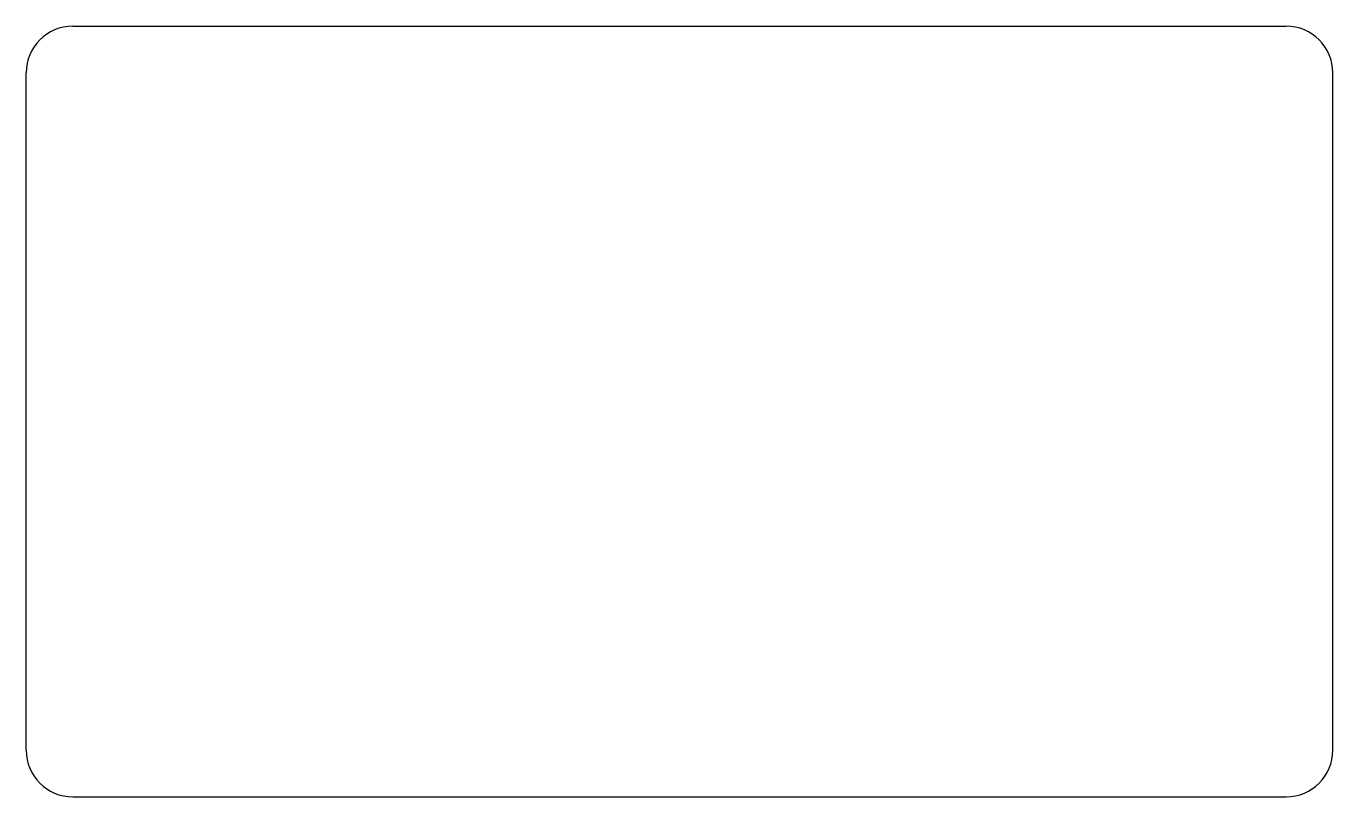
# Model space of a CAD drawing. Extents: x 0 to 11.2, y -12 to -5.4.
import ezdxf

# ---------------------------------------------------------------- set-up
doc = ezdxf.new("R2010")
doc.units = 0
doc.layers.add('Fillet002', color=7, linetype='CONTINUOUS')

msp = doc.modelspace()

# ---------------------------------------------------------------- linework, layer by layer
at = {"layer": 'Fillet002'}
for p, q in [((0.4, -5.4), (10.8, -5.4)), ((0.4, -5.4), (0.4, -5.4, -1)), ((0.4, -5.4, -1), (10.8, -5.4, -1)), ((0.4, -5.4, -1), (10.8, -5.4, -1)), ((0.4, -5.4), (0.4, -5.4, -1)), ((0.4, -5.4), (10.8, -5.4)), ((10.8, -5.4), (10.8, -5.4, -1)), ((10.8, -5.4), (10.8, -5.4, -1)), ((0, -11.6), (0, -5.8)), ((0, -11.6, -1), (0, -5.8, -1)), ((0, -5.8), (0, -5.8, -1)), ((0, -11.6), (0, -5.8)), ((0, -5.8), (0, -5.8, -1)), ((0, -11.6, -1), (0, -5.8, -1)), ((11.2, -11.6), (11.2, -5.8)), ((11.2, -11.6, -1), (11.2, -5.8, -1)), ((11.2, -11.6), (11.2, -5.8)), ((11.2, -11.6, -1), (11.2, -5.8, -1)), ((11.2, -5.8), (11.2, -5.8, -1)), ((11.2, -5.8), (11.2, -5.8, -1)), ((0, -11.6), (0, -11.6, -1)), ((0, -11.6), (0, -11.6, -1)), ((11.2, -11.6), (11.2, -11.6, -1)), ((11.2, -11.6), (11.2, -11.6, -1)), ((0.4, -12), (10.8, -12)), ((0.4, -12), (0.4, -12, -1)), ((0.4, -12, -1), (10.8, -12, -1)), ((0.4, -12, -1), (10.8, -12, -1)), ((0.4, -12), (0.4, -12, -1)), ((0.4, -12), (10.8, -12)), ((10.8, -12), (10.8, -12, -1)), ((10.8, -12), (10.8, -12, -1))]:
    msp.add_line(p, q, dxfattribs=at)
for centre, start, end in [((0.4, -5.8), 90, 180), ((0.4, -5.8), 90, 180), ((0.4, -5.8, -1), 90, 180), ((0.4, -5.8, -1), 90, 180), ((10.8, -5.8), 0, 90), ((10.8, -5.8, -1), 0, 90), ((10.8, -5.8), 0, 90), ((10.8, -5.8, -1), 0, 90), ((0.4, -11.6), 180, -90), ((0.4, -11.6), 180, -90), ((0.4, -11.6, -1), 180, -90), ((0.4, -11.6, -1), 180, -90), ((10.8, -11.6), -90, 0), ((10.8, -11.6, -1), -90, 0), ((10.8, -11.6), -90, 0), ((10.8, -11.6, -1), -90, 0)]:
    msp.add_arc(centre, 0.4, start, end, dxfattribs=at)

doc.saveas('drawing.dxf')
